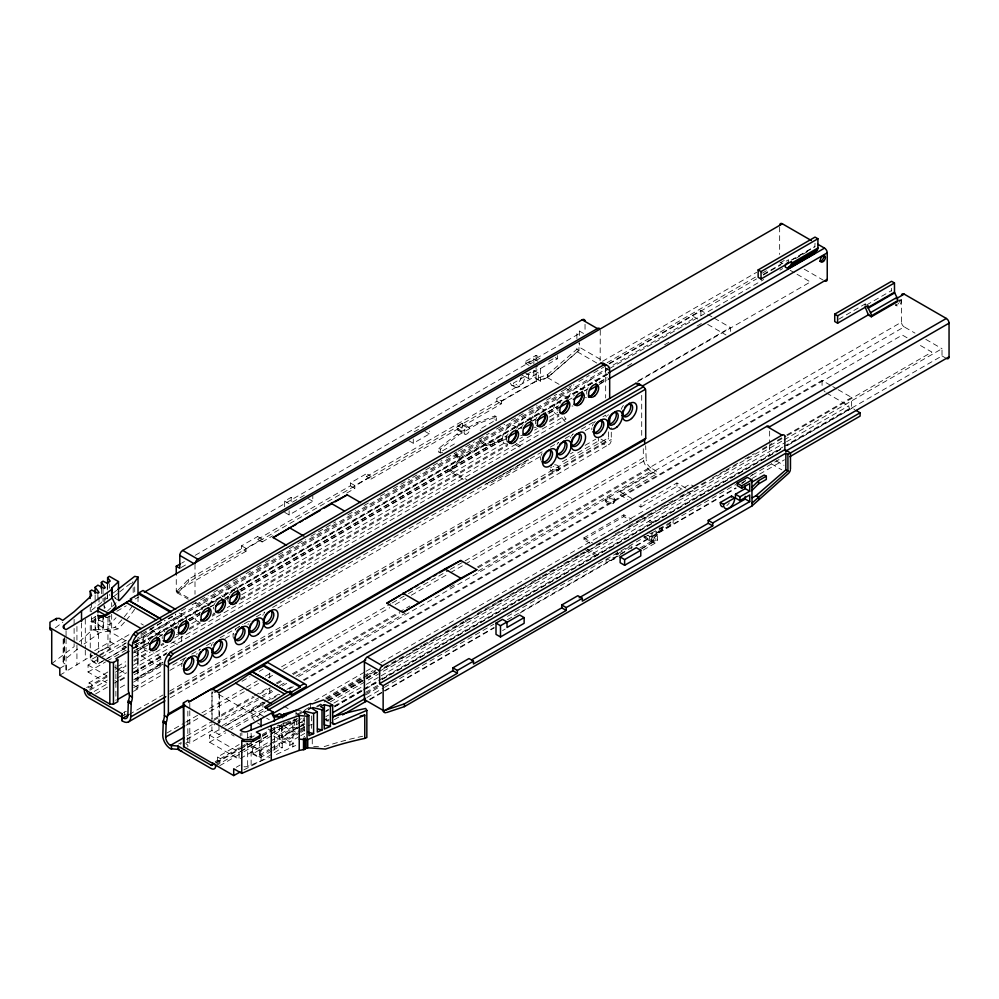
<?xml version="1.0" encoding="UTF-8"?>
<svg xmlns="http://www.w3.org/2000/svg" width="999" height="999" viewBox="0 0 999 999"><rect width="100%" height="100%" fill="white"/><g stroke="black" fill="none" stroke-linecap="round" stroke-linejoin="round"><path stroke-width="0.75" stroke-dasharray="5 3.75" d="M79.57 641.595L91.596 630.456L95.579 629.233L95.729 616.383A4.446 2.572 0 0 1 98.826 615.709A5.607 3.234 0 0 0 101.448 615.372M109.303 588.249L109.303 583.766M63.149 661.625L63.187 638.111M600.262 330.244L600.162 360.202A4.083 2.36 -60 0 1 600.037 360.689M815.022 243.257L814.834 246.828L792.369 259.802M900.486 299.55A3.621 2.098 -60 0 1 900.961 300.025L901.21 301.686A3.621 2.098 -60 0 1 898.675 305.644A3.621 2.098 -60 0 1 896.14 304.608M99.825 654.67L110.04 648.776L110.04 615.871L106.98 617.632L100.662 616.945A3.846 2.223 60 0 1 101.423 615.646M103.646 615.209A262.774 151.711 0 0 1 97.952 619.592L109.216 624.912L116.009 617.757M463.311 479.37L449.887 471.628L449.887 469.867L461.026 458.266L458.941 457.055A4.196 2.423 60 0 1 456.118 453.071M449.887 471.628L461.026 460.015L461.026 458.266M650.998 541.033L650.998 539.273L662.125 527.659L662.125 529.42L650.998 541.033L653.084 542.232A6.344 3.659 60 0 0 657.567 539.647L657.567 532.517L670.978 524.775L673.176 522.577L673.176 518.881M262.125 539.11L257.642 536.525L257.642 539.373L262.125 541.957L262.125 539.11L246.029 548.401L246.029 551.248L241.546 548.663L188.524 579.27L176.361 591.858A4.046 1.648 -71.6 0 0 176.798 592.619L188.237 599.225M178.384 592.157L188.524 582.017L536.188 381.293L547.564 377.46L577.247 351.748A4.083 2.36 -60 0 0 579.333 348.189M442.557 452.547L440.359 452.897L438.836 452.023L438.836 448.314L457.005 434.128L476.735 422.739L494.905 415.946L494.905 419.655L492.707 421.84L479.283 429.595L480.806 430.469M650.998 539.273L653.084 540.471A4.196 2.423 60 0 0 656.043 538.761L656.043 531.643L669.455 523.901L671.665 521.703L673.176 522.577M557.355 355.569L557.355 358.791L540.534 368.506L536.051 365.909L536.051 378.633L547.564 374.625L576.898 349.225L576.898 346.191M536.051 378.633L540.534 381.218L549.188 376.223L578.97 350.424L578.97 342.844M195.317 603.096A4.083 2.36 -60 0 0 197.889 603.433L568.219 389.622L573.963 384.652M742.207 483.441L745.654 480.457M750.249 476.473L752.534 474.488M59.803 668.343L66.209 664.635L64.46 663.636A4.533 2.622 0 0 1 63.948 660.277L80.37 646.753M440.359 452.897L440.359 449.2L458.529 435.015L478.259 423.626L496.428 416.833L496.428 420.529L494.905 419.655M113.074 593.156L116.671 590.359M91.633 610.189L95.13 607.467L95.13 602.809M97.877 605.344L101.374 602.622L101.374 599.525M113.549 596.615L118.456 592.819M119.68 591.858L133.179 581.393A258.529 149.263 0 0 1 131.643 583.703M55.407 627.809L62.787 622.202M51.723 663.673L74.113 646.653L74.113 643.618M124.463 622.202A262.774 151.711 0 0 1 118.119 628.908A315.759 80.931 14.7 0 1 111.676 630.456A316.346 81.081 14.7 0 1 100.05 632.579L84.066 643.993M95.579 616.458L91.608 619.23L90.697 616.196M161.214 622.789L137.3 638.224M66.059 638.698L66.059 671.378L91.92 655.531M243.881 769.854L261.076 760.851L282.242 747.764L282.242 723.838M304.021 736.8L304.158 736.725A4.446 2.572 0 0 0 304.658 736.325M525.861 361.226L536.051 355.344L540.534 357.942L530.344 363.823L525.861 361.226L525.861 363.586L530.344 366.171L530.344 363.823M284.64 506.718L284.64 501.098L291.184 497.327L294.543 499.275M576.898 338.611L576.898 332.542L579.432 331.081L585.039 334.315M525.861 363.586L533.866 358.953L538.361 361.551M181.668 563.136L184.378 561.575M195.192 555.332L578.97 333.753L576.898 332.542M292.495 502.11L304.345 495.267M414.16 431.868L423.588 426.436M181.144 567.507L187.899 563.611M91.046 621.64L101.861 615.396M90.247 647.889L90.247 623.401L102.435 616.371M135.14 599.013L138.861 596.865M548.838 361.301L553.983 358.329M538.361 372.952L533.866 370.367L524.113 375.999L528.596 378.596L538.361 372.952L538.361 379.595L501.361 400.961L496.878 398.364L496.878 401.248L366.483 476.523L366.483 473.676L370.966 476.273L370.966 479.12L366.483 476.523M116.846 611.238L126.249 605.806M524.637 376.611L513.461 383.067A7.93 4.583 -60 0 0 519.055 386.75A7.93 4.583 -60 0 0 524.637 376.611L521.441 374.762M525.237 372.864L528.596 374.8L538.361 369.168M284.64 512.35L289.123 514.935L312.787 501.273L312.787 495.579M408.778 440.671L413.274 443.269L429.408 433.941L429.408 431.093M241.546 548.663L241.546 545.816L257.642 536.525M257.642 539.373L350.387 485.826L350.387 482.979L366.483 473.676M496.878 398.364L533.866 377.01L538.361 379.595M457.942 425.724L462.025 423.376L468.918 427.347A3.959 2.285 -60 0 1 468.831 431.93A3.959 2.285 -60 0 1 464.91 434.19L458.004 430.207A3.959 2.285 -60 0 1 457.942 425.724L464.835 429.707A3.959 2.285 -60 0 0 464.91 434.19M350.387 482.979L354.87 485.564L370.966 476.273M246.029 551.248L176.311 591.495A4.083 2.36 -60 0 1 176.261 590.946L176.261 575.511M262.125 541.957L272.877 535.751M346.803 493.069L354.87 488.411L354.87 485.564M370.966 479.12L501.361 403.833L501.361 400.961M94.718 650.599L110.04 641.758M454.458 443.931L441.046 451.673L438.836 452.023M104.058 660.376L97.303 664.285L92.969 661.788A3.846 2.223 60 0 1 90.247 657.067L92.957 655.506M94.306 654.72L130.807 633.653M602.572 361.276L756.68 272.302M59.803 675.162L66.209 671.465L66.059 664.372M90.897 652.809L90.897 659.827L98.551 655.406M99.213 655.968L126.511 640.209M607.13 362.724L757.005 276.199M762.399 273.077L766.458 270.741M779.957 262.949L785.364 259.827M609.003 363.511L700.898 310.464L706.268 313.561M763.448 274.275L788.586 259.752L788.586 261.601M126.174 650.811L122.165 648.501L122.165 645.167L126.224 642.832M142.108 633.616L165.06 620.416M168.107 618.643L175.861 614.173M181.269 611.063L186.663 607.941M192.07 604.82L197.465 601.698M200.537 599.924L208.267 595.466M213.674 592.345L220.804 588.211M224.475 586.113L229.882 582.991M232.967 581.193L240.684 576.748M246.079 573.638L253.234 569.492M256.88 567.395L262.325 564.21M265.397 562.474L273.127 557.979M278.496 554.92L285.677 550.774M289.298 548.688L294.742 545.491M297.827 543.743L305.544 539.26M310.901 536.213L335.664 521.903M347.827 514.885L355.519 510.402M364.048 505.519L370.804 501.623M380.257 496.166L387.937 491.695M393.269 488.661L409.478 479.295M412.687 477.435L420.279 473.064M425.686 469.942L441.883 460.589M446.478 457.929L456.743 452.01M458.091 451.236L474.375 441.783M478.908 439.21L489.148 433.304M496.466 429.071L504.582 424.388M511.338 420.479L524.263 413.037M528.896 410.339L537.012 405.656M546.465 400.199L556.668 394.318M561.326 391.62L571.628 385.639M578.896 381.481L589.185 375.499M593.756 372.902L605.394 366.146M609.328 363.911L756.518 278.933M763.273 275.037L780.831 264.897M106.868 682.916L88.062 672.052L88.062 665.047L100.187 658.041M101.536 657.267L125.799 643.256M172.727 616.695L164.41 620.941M791.233 260.077L815.022 246.341M795.391 258.629L807.292 251.76M122.165 648.501L126.224 646.153M135.677 640.696L692.407 319.28L692.407 315.946L697.739 319.031M132.855 642.594L181.681 614.41L181.631 612.787L179.595 611.613M90.897 659.827L97.939 663.885L106.044 659.203M107.405 658.428L126.324 647.502M134.428 642.819L141.184 638.923L143.319 640.147L143.319 633.141M105.407 659.602L125.687 647.889M135.152 642.432L608.279 369.268M609.627 368.494L763.723 279.52M779.944 270.155L782.654 268.594M458.941 457.055L483.766 442.719L485.851 443.931L505.956 437.5L505.956 439.26L485.851 445.679L483.766 444.48A6.344 3.659 60 0 1 479.508 438.436M88.062 672.052L105.582 661.937M106.93 661.163L124.45 651.048M135.227 644.817L143.319 640.147M454.945 453.683A6.344 3.659 60 0 0 458.941 458.816L483.766 444.48M606.868 373.776L135.102 646.153A3.846 2.223 60 0 1 137.825 650.873L137.825 677.322A3.846 2.223 60 0 1 135.102 678.895L162.775 662.924M133.354 647.951L607.18 374.4M133.217 648.264L150.787 638.124M152.135 637.35L216.995 599.899M222.402 596.778L560.214 401.735M565.621 398.613L607.517 374.438M134.078 648.264L137.987 646.016L137.987 687.749L134.078 689.997M134.228 650.786L149.088 642.195M159.902 635.963L162.612 634.402M173.414 628.159L177.472 625.811M188.274 619.58L200.437 612.549M209.902 607.092L215.309 603.97M224.763 598.513L228.821 596.166M239.623 589.934L507.18 435.464M517.994 429.22L522.04 426.873M532.854 420.641L535.551 419.081M547.714 412.05L558.528 405.819M569.343 399.575L572.04 398.014M584.203 390.996L586.9 389.435M599.063 382.405L607.18 377.734M627.447 366.021L632.854 362.912M148.401 642.782L133.541 651.36L155.719 664.173A6.344 3.659 60 0 0 160.215 661.588L160.215 656.743L153.496 652.871M159.216 636.538L161.913 634.977M174.076 627.959L176.773 626.398M188.936 619.38L199.75 613.136M210.564 606.893L213.262 605.332M225.424 598.314L228.122 596.753M240.284 589.735L506.481 436.039M518.643 429.021L521.353 427.46M532.155 421.216L536.213 418.881M548.376 411.85L557.829 406.393M584.865 390.796L587.562 389.235M599.725 382.205L606.48 378.309M664.585 344.767L669.992 341.646M697.015 326.036L703.771 322.14M132.492 653.383L147.365 644.805M174.388 629.208L177.085 627.647M189.248 620.616L200.062 614.385M225.737 599.562L228.434 598.001M240.597 590.971L506.805 437.287M548.688 413.099L558.141 407.642M600.037 383.454L606.793 379.558M137.825 650.873L147.914 645.042M189.785 620.866L197.889 616.196M241.109 591.246L507.155 437.637M549.025 413.461L558.478 408.004M599 384.615L607.092 379.932M106.818 675.911L91.97 684.49L91.97 687.787L89.086 686.126L89.086 682.829L107.992 671.915M117.445 666.458L125.537 661.775M133.641 657.105L147.14 649.313M191.696 623.588L198.451 619.692M241.646 594.742L507.617 441.196M549.462 417.033L557.567 412.35M86.688 687.512L89.086 686.126M117.62 669.68L125.724 665.009M133.829 660.327L148.676 651.748M160.827 644.742L163.524 643.181M189.173 628.371L199.975 622.127M212.125 615.122L214.835 613.561M240.484 598.751L507.792 444.418M549.65 420.254L559.103 414.797M88.324 687.774L107.205 676.872M115.297 672.202L126.086 665.971M134.178 661.301L150.362 651.96M161.139 645.729L163.836 644.168M174.625 637.949L178.671 635.614M189.46 629.382L200.25 623.151M212.387 616.146L215.085 614.585M227.21 607.579L229.907 606.031M240.697 599.8L507.679 445.654M519.817 438.648L522.514 437.1M534.652 430.082L537.35 428.534M549.487 421.528L558.916 416.071M89.573 689.173L91.97 687.787M89.86 690.209L107.392 680.094M119.53 673.089L126.274 669.193M133.017 665.297L564.497 416.183A2.26 1.311 60 0 0 566.108 418.956L133.267 668.855M94.168 691.433L107.642 683.641M117.083 678.196L126.523 672.739M95.517 693.98L107.667 686.962M114.423 683.066L118.469 680.719M119.818 679.944L126.573 676.048M133.317 672.152L167.07 652.659M638.561 380.569L730.444 327.522L730.444 332.355A6.344 3.659 60 0 1 730.394 333.142M132.992 673.051L166.396 653.771M637.537 381.755L810.389 281.968L795.604 273.439M120.305 680.556L125.699 677.434M133.779 672.777L166.134 654.095M134.241 674.712L163.973 657.554M158.891 664.485L162.949 662.15M120.305 687.562L125.699 684.452M133.779 679.782L162.088 663.436M137.025 679.095L162.712 664.26M133.554 682.117L162.812 665.234M488.174 482.717L508.204 471.166M509.527 470.392L528.221 459.602L528.221 461.363L488.174 484.478L485.664 483.029M133.729 687.624L162.038 671.266M172.827 665.047L186.313 657.255M191.708 654.145L199.8 649.475M206.543 645.579L213.287 641.683M220.03 637.799L242.944 624.562M244.293 623.776L249.688 620.666M256.431 616.77L264.523 612.1M272.615 607.429L542.295 451.735M550.387 447.065L558.478 442.395M565.209 438.499L573.301 433.828M581.393 429.158L593.531 422.152M602.971 416.708L605.669 415.147L606.793 418.119M133.504 691.37L161.813 675.024M169.905 670.354L182.043 663.348M225.187 638.436L233.279 633.766M277.784 608.079L540.721 456.268M585.214 430.581L591.957 426.685M570.429 453.821L573.101 452.285M585.114 445.342L595.791 439.173M562.412 461.775L598.463 440.971L603.583 443.931A10.877 6.281 60 0 0 611.276 439.485L611.276 427.772M129.208 714.472L162.949 694.992M169.693 691.096L608.391 437.824L608.391 430.494M169.643 693.431L606.98 440.934M169.88 694.317L611.276 439.485M170.33 697.739L609.015 444.468M838.698 319.243L865.159 303.958L868.044 305.619M866.483 305.045L891.583 290.547L891.583 287.462M212.063 718.631L212.063 693.731L212.712 693.368M242.058 681.268L249.975 676.698M259.216 671.365L263.174 669.08M166.821 733.079L184.365 722.951M185.714 722.165L200.562 713.598M201.923 712.824L245.117 687.874M246.466 687.1L257.255 680.868M265.359 676.186L270.754 673.076M281.556 666.832L390.896 603.708M392.245 602.934L407.093 594.368M408.441 593.581L448.938 570.204M450.287 569.43L463.786 561.625M465.134 560.851L643.306 457.979L643.306 444.792M185.901 725.399L200.749 716.82M202.098 716.046L245.292 691.108M246.641 690.321L260.14 682.529M268.244 677.859L273.639 674.737M283.092 669.28L389.722 607.717M395.129 604.595L405.919 598.364M411.326 595.242L449.113 573.426M450.462 572.652L463.961 564.86M465.322 564.073L646.191 459.652L645.666 445.716M214.061 719.043L253.222 696.428M254.57 695.654L268.082 687.849M276.186 683.179L282.929 679.27M292.395 673.813L397.727 612.999M399.076 612.225L409.89 605.981M477.41 566.995L901.473 322.165L901.473 298.813M186.663 736.051L212.3 721.253M213.649 720.466L254.146 697.09M259.553 693.968L270.342 687.737M277.098 683.84L283.841 679.944M293.294 674.487L399.925 612.924M478.221 567.719L650.998 467.969L656.118 470.929L656.118 474.263L620.079 495.067L620.079 491.733L656.118 470.929M178.559 744.055L181.256 742.494M186.663 739.385L212.3 724.575M217.707 721.453L260.901 696.515M262.25 695.741L271.703 690.284M279.795 685.614L286.551 681.718M295.991 676.261L405.332 613.136M449.875 587.412L455.269 584.303M478.221 571.053L650.998 471.303L656.118 474.263M216.146 724.125L259.403 699.15M260.751 698.376L274.263 690.571M282.38 685.888L287.787 682.767M298.601 676.523L904.195 326.885L914.997 333.117M185.627 743.331L187.837 742.057L189.798 743.194L211.913 730.431L218.993 734.515L226.973 729.907M222.34 725.574L262.887 702.172L264.797 703.271L224.363 726.623M254.283 720.504A6.344 3.659 60 0 1 251.835 714.485L251.835 709.64L265.347 701.847M266.696 701.061L280.207 693.256M286.963 689.36L293.718 685.464M303.184 679.994L822.065 380.419L831.468 385.851M224.912 726.123L265.01 702.984M271.691 699.125L279.782 694.442M289.235 688.985L293.294 686.65M304.096 680.419L902.309 335.04L907.679 338.137M209.54 735.177L239.086 752.247L239.086 759.252L209.54 742.195L209.54 735.177L223.014 727.397M228.309 729.145L262.887 709.178L264.797 710.289L231.106 729.745M209.54 742.195L225.712 732.854M218.744 694.442L256.918 716.483L266.383 711.013M685.913 488.136L676.947 482.954L640.908 503.758L640.908 507.092L637 504.832M590.097 543.319L583.803 539.685L583.803 537.937L623.851 514.81L631.393 519.168M583.803 539.685L623.851 516.57L630.144 520.204M640.908 507.092L676.947 486.276L682.067 489.235M239.335 747.751L220.442 758.653L220.442 761.962L217.557 760.289L217.557 756.992L239.161 744.517M249.95 738.286L255.357 735.164M314.76 700.873L364.71 672.027M366.059 671.253L371.466 668.131M380.919 662.674L690.084 484.178L692.969 485.851M215.147 761.688L217.557 760.289M240.684 746.965L247.44 743.069M262.287 734.49L278.484 725.137M297.39 714.223L310.889 706.43M325.736 697.864L362.2 676.81M363.549 676.036L372.989 670.579M215.447 762.712L242.407 747.14M243.506 746.515L250.25 742.619M262.387 735.614L272.078 730.019M273.177 729.382L286.913 721.453M298.788 714.597L302.834 712.262M308.229 709.14L311.176 707.442M325.761 699.025L365.122 676.298M366.208 675.674L375.649 670.217M216.321 762.974L239.248 749.737M240.597 748.963L251.386 742.732M262.175 736.5L290.484 720.154M308.017 710.039L310.714 708.478M326.898 699.138L361.95 678.895M363.299 678.121L375.437 671.116M216.833 764.035L220.442 761.962M278.696 725.149L281.381 726.71L294.892 718.905M316.521 706.418L325.974 700.961M327.322 700.187L365.159 678.333M366.521 677.559L375.974 672.09M384.078 667.419L407.055 654.158M412.462 651.036L421.915 645.566M423.264 644.792L431.381 640.109M432.729 639.335L439.485 635.426M444.892 632.305L463.811 621.39M465.159 620.604L471.915 616.708M477.322 613.586L496.241 602.659M497.589 601.885L504.345 597.976M509.752 594.867L525.961 585.501M531.368 582.38L540.834 576.923M542.182 576.136L558.391 566.77M563.798 563.661L573.264 558.191M574.612 557.417L578.658 555.069M580.019 554.295L588.124 549.612M596.228 544.93L605.694 539.472M615.147 534.015L620.554 530.894M628.658 526.211L640.821 519.18M647.577 515.284L655.681 510.601M661.088 507.48L673.251 500.462M680.007 496.565L688.111 491.883M693.518 488.761L705.681 481.743M712.437 477.834L724.6 470.816M725.948 470.042L738.111 463.012M744.867 459.115L754.332 453.658M762.437 448.976L771.902 443.506M777.297 440.397L785.414 435.714M786.762 434.927L851.623 397.477L851.648 407.505L854.769 409.69M317.445 706.83L322.839 703.708M328.246 700.599L364.71 679.545M366.059 678.771L376.86 672.527M383.616 668.631L786.026 436.301M787.374 435.514L931.867 352.098L918.431 344.343M240.434 751.46L270.092 734.352M271.441 733.566L294.355 720.341L296.478 721.565L296.478 728.583L294.355 727.347L271.441 740.584M215.634 765.933L239.897 751.922M240.846 751.373L269.568 734.802M270.554 734.228L297.552 718.643M328.609 700.711L377.435 672.514M378.783 671.74L692.969 490.347A6.344 3.659 60 0 1 688.473 492.944M219.705 765.721L242.632 752.497M243.981 751.71L302.023 718.194M330.282 701.885L782.679 440.684M784.028 439.91L942.007 348.701L942.007 355.906L786.55 445.666M273.289 732.042L278.509 735.064L300.125 722.577M301.473 721.802L304.183 720.242M333.903 703.071L364.985 685.127M366.333 684.352L379.845 676.548M381.206 675.774L785.226 442.507M786.588 441.72L848.738 405.831A4.758 2.747 60 0 0 851.098 410.714M240.434 758.478L270.092 741.358M299.338 736.538L289.872 741.995L281.381 736.538L304.358 723.276M325.974 710.789L328.683 709.228M334.078 706.106L362.462 689.722M363.811 688.948L377.322 681.143M378.671 680.369L782.704 447.102M784.053 446.316L851.623 407.317M245.991 742.919L252.597 746.728L252.597 753.933L297.202 728.184M298.551 727.397L305.307 723.501M325.587 711.788L328.296 710.227M335.052 706.33L362.088 690.721M363.436 689.934L376.96 682.13M382.367 679.008L781.143 448.788M281.868 737.374L299.425 727.222M300.786 726.448L304.832 724.113M334.565 706.942L364.298 689.785M365.646 688.998L376.448 682.754M381.855 679.632L781.83 448.713M787.237 445.591L852.097 408.141M271.765 750.986L260.277 757.617L253.234 753.546L253.234 746.54L260.277 750.611L271.765 743.98M273.039 743.244L279.42 739.56M278.509 735.064A4.758 2.747 60 0 0 281.868 740.696L296.728 732.117M298.077 731.343L304.832 727.434M365.646 692.332L377.809 685.314M236.276 767.257L240.11 765.047M252.597 753.933L256.918 756.43A3.846 2.223 60 0 0 259.64 754.857L269.106 749.4M270.454 748.613L297.49 733.004M298.838 732.23L304.245 729.108M325.874 716.62L328.584 715.059M366.433 693.206L379.945 685.401M258.841 756.63L272.365 748.825M273.714 748.039L299.4 733.216M300.749 732.429L304.807 730.094M365.634 694.967L379.145 687.162M273.039 750.249L279.42 746.565L282.242 747.764M300.687 735.751L304.732 733.416M326.361 720.928L329.058 719.367M366.895 697.527L383.117 688.161M384.465 687.387L493.918 624.188M507.43 616.383L735.788 484.54M752.01 475.187L781.742 458.017M617.794 553.721L631.218 545.978L632.742 546.853L619.318 554.595L617.12 554.944L615.596 554.07L617.794 553.721L619.318 554.595M741.221 483.291L745.229 480.981M647.702 535.289L649.999 536.613L654.083 534.253L651.785 532.929M281.868 740.696L289.872 745.316L296.628 741.42M334.465 719.58L339.872 716.458M369.605 699.288L383.117 691.495M384.465 690.709L493.918 627.522M507.43 619.717L512.837 616.595M514.185 615.821L627.697 550.287M635.801 545.604L735.788 487.874M752.01 478.509L784.44 459.79M369.98 699.662L383.504 691.857M384.852 691.083L494.33 627.872M520.004 613.049L620.029 555.307M636.251 545.941L736.263 488.199M640.009 548.014L656.043 538.761M642.107 548.226L655.169 540.684M641.321 549.025L657.567 539.647M502.572 630.581L505.207 629.058M643.181 550.087L656.256 542.544M554.57 464.797A4.533 2.61 0 0 1 558.753 466.421A4.533 2.61 0 0 1 557.779 469.268L557.23 469.53A4.533 2.61 0 0 1 550.262 468.219A4.533 2.61 0 0 0 554.095 471.678A4.533 2.61 0 0 0 559.078 468.806A4.533 2.61 0 0 0 553.171 466.595M110.04 648.776L107.954 647.14L98.551 651.698L98.551 615.322L97.415 615.209L100.624 617.07M296.953 718.743L292.919 720.641L292.919 746.715L274.113 755.556M292.919 746.715L295.654 745.504M247.078 738.024L255.032 734.54M244.018 766.745A4.533 2.622 0 0 0 247.665 766.345L269.98 757.317M617.557 556.356L606.068 560.027L606.068 561.788L617.557 558.116M283.704 722.764L283.704 725.649L296.091 721.728L304.907 723.089M95.579 629.233L102.909 630.019A6.743 1.723 14.7 0 0 103.559 629.944A310.839 79.67 14.7 0 0 114.698 627.434L118.119 628.908M98.551 615.322L102.81 615.859M296.091 710.214L301.81 711.101M92.994 629.545L100.05 632.579M176.798 592.619L177.023 592.744A4.271 1.748 -71.6 0 0 177.822 592.607M899.637 300.287L901.235 301.211M896.865 305.831L895.254 304.907A3.621 2.098 -60 0 0 897.077 304.72M804.257 269.181L823.164 280.095M925.798 339.348L942.007 348.701M942.007 355.906L946.328 358.404M790.234 270.329L794.267 272.652M707.604 314.335L712.986 317.445M714.322 318.219L730.444 327.522M832.816 386.625L836.85 388.948M838.186 389.722L851.623 397.477M707.692 324.4L725.961 334.952M826.548 393.032L848.738 405.831M600.262 359.278L579.432 347.252L579.432 342.844M776.161 460.826L783.965 465.334M576.898 349.225L578.97 350.424M577.247 351.748L596.778 363.012M605.569 366.983A11.326 6.543 -60 0 1 605.669 368.369L609.677 370.679M771.365 463.811L781.78 469.83M555.269 357.592L557.355 358.791M546.99 374.95L549.188 376.223M547.365 377.572L559.09 384.353M565.621 388.112L568.219 389.622M510.427 383.216A7.93 4.583 -60 0 0 515.846 384.902L519.055 386.75M511.75 385.214L514.947 387.063M601.023 439.123L603.583 440.596A6.793 3.921 60 0 0 608.391 437.824M496.878 401.248L501.361 403.833M494.905 415.946L496.428 416.833M620.079 491.733L631.793 498.501M620.079 495.067L627.896 499.575M669.455 523.901L670.978 524.775M516.358 443.506L522.852 447.252M641.808 515.934L654.333 523.164M515.347 444.68L519.368 447.003M640.671 517.032L651.398 523.226M659.452 527.872L662.125 529.42M476.735 422.739L478.259 423.626M656.043 531.643L657.567 532.517M462.787 425.149L469.68 429.133M647.951 532.055L654.845 536.038M457.18 428.384L464.073 432.367M643.493 535.963L649.238 539.273M644.318 537.774L650.062 541.083A3.959 2.285 -60 0 0 653.995 538.836A3.959 2.285 -60 0 0 654.083 534.253M457.005 434.128L458.529 435.015M424.925 431.356L429.408 433.941M458.941 458.816L461.026 460.015M438.836 448.314L440.359 449.2M583.803 537.937L592.607 543.019M449.887 469.867L466.795 479.62M585.739 548.301L596.965 554.782M584.602 549.4L595.329 555.594M350.387 485.826L354.87 488.411M308.304 498.688L312.787 501.273M284.64 501.098L289.123 503.696M241.546 545.816L246.029 548.401M176.261 590.946L188.786 598.176M179.058 612.899L181.681 614.41L181.681 620.654A7.13 4.121 -60 0 1 182.467 620.267M113.237 596.503L115.872 598.026M328.721 720.916L325.512 719.068A262.774 151.711 0 0 1 328.084 718.231M114.922 598.251L118.844 600.511M325.387 719.755L327.984 721.266M141.034 623.688L143.381 625.049M150.212 628.983L162.3 635.963M173.039 642.17L178.421 645.279M283.778 706.106L289.148 709.203M295.866 713.086L298.551 714.635M104.233 616.046L106.98 617.632M103.347 615.846L106.106 617.432M134.69 642.007L146.778 648.988M251.835 709.64L265.259 717.394M266.608 718.181L269.293 719.73M132.08 642.607L137.987 646.016M125.886 640.834L92.969 621.828A3.846 2.223 60 0 0 90.247 623.401M257.617 723.001L260.227 724.512M268.069 729.033L271.978 731.293M122.165 645.167L126.174 647.477M110.04 641.583L117.083 645.654M273.551 735.988L279.42 739.385M253.234 746.365L260.277 750.436M114.46 666.982L118.419 669.268M119.743 670.029L126.336 673.838M231.468 734.54L234.116 736.063M133.254 685.027L137.987 687.749M88.062 665.047L106.868 675.898M114.922 680.556L117.607 682.105M89.086 682.829L91.97 684.49M217.557 756.992L220.442 758.653M283.704 725.649L292.919 732.155A262.774 151.711 0 0 1 296.691 730.481M103.709 605.744L105.257 607.817M91.596 630.456L91.596 613.274M865.159 303.958L865.159 305.806M822.065 380.419L822.065 385.252A6.344 3.659 60 0 0 822.289 386.988M779.657 226.91L779.657 254.445M769.655 431.093L769.655 443.319M769.655 444.842L769.655 455.544M700.898 310.464L700.898 317.482M676.947 482.954L676.947 486.276M641.708 395.342L641.708 438.499M631.218 545.978L631.218 548.826M623.851 514.81L623.851 516.57M617.12 551.248L617.12 554.944M614.847 499.6L614.847 501.261A4.533 2.61 0 0 1 608.041 503.533A4.533 2.61 0 0 1 608.041 499.001A4.533 2.61 0 0 1 614.847 501.261M613.511 501.448L613.511 503.109M607.105 499.413L607.105 497.752A4.533 2.61 0 0 1 614.622 498.788A4.533 2.61 0 0 1 609.602 502.185A4.533 2.61 0 0 1 606.643 498.064M605.781 499.6L605.781 501.261M605.669 368.369L605.669 397.989M598.463 437.637L598.463 440.971M585.039 324.313L585.039 332.892M579.432 331.081L579.432 335.489M559.103 467.42L559.103 469.08M557.779 469.268L557.779 470.929M547.564 374.625L547.564 377.46M540.534 368.506L540.534 381.218M536.188 378.546L536.188 381.293M536.051 355.344L536.051 361.226M533.866 358.953L533.866 366.583M533.866 370.367L533.866 377.01M528.596 374.8L528.596 378.596M485.851 443.931L485.851 445.679M413.274 438.998L413.274 443.269M312.262 738.923L312.262 746.265A315.759 102.76 20.5 0 1 318.556 746.728M311.638 715.933L311.638 728.358M310.377 703.596L310.377 710.951M304.62 717.394L304.62 731.368L303.246 731.955L303.246 717.981M296.091 711.65L296.091 721.728M294.355 720.341L294.355 727.347M291.184 497.327L291.184 501.486M289.872 741.995L289.872 745.316M289.123 510.714L289.123 514.935M281.381 726.71L281.381 736.538M279.42 725.848L279.42 746.565M274.35 727.422L274.35 753.196M269.767 673.064L269.767 679.308M269.767 688.661L269.767 698.014M262.887 702.172L262.887 709.178M261.076 737.662L261.076 760.851M260.277 750.611L260.277 757.617M259.64 741.096L259.64 754.857M251.124 733.216L251.124 740.946M251.124 742.494L251.124 765.671M247.665 732.891L247.665 738.711M247.665 743.069L247.665 766.345M241.858 732.592L241.858 735.501M240.26 733.241L240.26 736.251M219.63 694.218L219.63 722.652M218.993 692.782L218.993 723.701M218.993 725.249L218.993 734.515M211.913 691.783L211.913 730.431M195.005 564.223L195.005 594.255M189.798 702.996L189.798 709.178M189.798 710.726L189.798 743.194M188.524 579.27L188.524 582.017M187.837 711.138L187.837 742.057M181.681 636.238L181.681 645.604M175.412 614.035L175.412 615.147M141.184 631.917L141.184 638.923M138.012 596.64L138.012 602.672M134.715 586.913L134.715 597.464M133.179 587.599L133.179 593.818M124.488 712.025L124.488 714.797M115.884 664.959L115.884 700.511M111.676 602.609L111.676 606.967M111.676 614.298L111.676 630.456M109.216 616.271L109.216 624.912M107.954 617.232L107.954 647.14M107.617 583.803L107.617 593.119M107.617 594.68L107.617 597.777L103.034 601.336L103.034 598.239M107.28 584.89L107.28 594.205M107.28 595.754L107.28 598.863M105.257 596.952L105.257 600.062M104.246 597.752L104.246 603.958M104.246 605.506L104.246 608.616M103.559 614.31L103.559 629.944M103.034 588.923L103.034 596.678M102.909 616.296L102.909 630.019M101.374 588.661L101.374 597.964M99.013 597.14L99.013 604.907M98.826 615.709L98.826 629.582M97.877 594.48L97.877 600.686M97.952 613.836L97.952 634.153M97.939 656.88L97.939 663.885M97.303 657.08L97.303 664.285M95.13 595.054L95.13 601.261M95.155 616.745L95.155 629.283M91.633 602.422L91.596 611.8M90.247 654.008L90.247 657.067M90.247 607.33L90.247 611.763M85.29 619.168L85.29 648.538M85.29 650.087L85.29 659.365M81.531 623.014L81.531 644.268M76.935 626.46L76.935 643.468M76.935 645.017L76.935 665.109M74.113 619.33L74.113 626.91M74.113 628.433L74.113 642.095M66.059 631.156L66.059 637.2M64.46 637.449L64.46 663.636M63.948 638.461L63.948 660.277M729.332 502.872A7.93 4.583 -60 0 1 726.835 505.569M324.188 746.64A262.774 151.711 0 0 1 339.523 741.97M340.934 741.57A262.774 151.711 0 0 1 348.089 739.672M349.538 739.297A262.774 151.711 0 0 1 362.687 736.238M300.512 728.858A262.774 151.711 0 0 1 304.37 727.272M308.291 725.736A262.774 151.711 0 0 1 312.262 724.225M825.162 391.97A6.344 3.659 60 0 1 823.913 390.509M186.101 743.943A4.533 2.61 0 0 1 187.75 746.865M180.232 744.205A4.533 2.61 0 0 1 181.381 743.718M650.998 467.969A6.793 3.921 60 0 1 646.191 459.652M650.074 541.096A3.959 2.285 -60 0 1 649.999 536.613M621.191 409.29A7.13 4.121 -60 0 1 623.401 405.469M650.998 471.303A10.877 6.281 60 0 1 643.306 457.979M591.87 429.77A7.13 4.121 -60 0 1 591.87 427.947M592.357 425.936A7.13 4.121 -60 0 1 593.294 423.926M593.893 422.989A7.13 4.121 -60 0 1 595.292 421.341M181.818 666.52A7.13 4.121 -60 0 1 182.305 662.674M182.717 661.663A7.13 4.121 -60 0 1 184.503 658.865M185.24 658.091A7.13 4.121 -60 0 1 186.014 657.429M196.716 654.357A7.13 4.121 -60 0 1 197.128 653.334M198.926 650.536A7.13 4.121 -60 0 1 200.424 649.113M211.139 646.028A7.13 4.121 -60 0 1 212.063 644.018M212.662 643.081A7.13 4.121 -60 0 1 213.336 642.22M233.566 638.373A7.13 4.121 -60 0 1 235.764 629.27M238.848 626.922A7.13 4.121 -60 0 1 239.61 626.698M247.977 624.762A7.13 4.121 -60 0 1 248.389 623.751M249.5 621.815A7.13 4.121 -60 0 1 250.187 620.941M262.812 615.421A7.13 4.121 -60 0 1 263.324 614.435M263.923 613.486A7.13 4.121 -60 0 1 264.598 612.624M540.796 460.152A7.13 4.121 -60 0 1 540.796 456.543M541.108 455.532A7.13 4.121 -60 0 1 542.032 453.521M607.704 415.596A7.13 4.121 -60 0 1 608.304 414.66M570.354 437.862A7.13 4.121 -60 0 1 570.866 436.875M571.465 435.926A7.13 4.121 -60 0 1 572.877 434.29M557.055 444.255A7.13 4.121 -60 0 1 558.453 442.619M645.154 536.913A3.959 2.285 -60 0 1 644.28 537.25M899.6 299.837A3.621 2.098 -60 0 1 899.15 302.31M898.576 303.284A3.621 2.098 -60 0 1 897.864 304.121M256.918 716.483A3.846 2.223 60 0 1 258.516 718.006M212.063 693.731A3.846 2.223 60 0 1 213.187 691.832M904.195 326.885A3.846 2.223 60 0 1 901.473 322.165M214.785 724.912A3.846 2.223 60 0 1 213.948 724.263M891.62 291.159A5.207 3.009 60 0 1 891.583 290.547M521.266 376.96A7.93 4.583 -60 0 1 515.846 384.902M109.865 595.292A2.273 1.111 -66.8 0 1 109.316 594.492M116.059 602.747A258.529 149.263 0 0 1 111.726 607.03M110.602 608.091A258.529 149.263 0 0 1 107.655 610.776M134.665 609.29A262.774 151.711 0 0 1 126.998 619.268M132.405 605.869A258.529 149.263 0 0 1 114.698 627.434M558.616 414.273A10.077 5.819 -60 0 1 555.781 402.272A10.077 5.819 -60 0 1 567.594 398.713M531.356 420.904A10.077 5.819 -60 0 1 537.275 410.639A10.077 5.819 -60 0 1 544.742 410.726M536.188 427.222A10.077 5.819 -60 0 1 534.203 427.197M462.025 423.376A3.959 2.285 -60 0 1 461.95 427.947A3.959 2.285 -60 0 1 458.017 430.219M558.104 410.951A7.13 4.121 -60 0 1 558.104 407.355M559.927 403.384A7.13 4.121 -60 0 1 560.614 402.51M568.456 398.226A10.077 5.819 -60 0 1 574.675 388.973A10.077 5.819 -60 0 1 581.58 389.448M573.026 405.956A10.077 5.819 -60 0 1 572.002 406.056M586.937 394.305A7.13 4.121 -60 0 1 586.937 390.709M587.649 388.661A7.13 4.121 -60 0 1 588.161 387.674M582.867 389.897A10.077 5.819 -60 0 1 589.647 380.294A10.077 5.819 -60 0 1 596.428 382.068M586.413 397.727A10.077 5.819 -60 0 1 585.464 397.602M573.751 395.991A7.13 4.121 -60 0 1 574.35 395.055M577.31 392.232A7.13 4.121 -60 0 1 578.109 391.845M507.142 441.208A7.13 4.121 -60 0 1 507.142 435.926M507.554 434.902A7.13 4.121 -60 0 1 508.079 433.916M507.355 443.868A10.077 5.819 -60 0 1 504.52 431.855A10.077 5.819 -60 0 1 516.333 428.309M517.195 427.822A10.077 5.819 -60 0 1 524.537 417.919A10.077 5.819 -60 0 1 531.018 421.091M521.778 435.552A10.077 5.819 -60 0 1 520.741 435.651M521.253 428.621A7.13 4.121 -60 0 1 521.977 426.585M522.489 425.586A7.13 4.121 -60 0 1 523.089 424.65M525.274 422.352A7.13 4.121 -60 0 1 526.061 421.828M209.653 605.382A10.077 5.819 -60 0 1 215.871 596.128A10.077 5.819 -60 0 1 222.777 596.603M214.223 613.099A10.077 5.819 -60 0 1 213.199 613.211M535.676 423.901A7.13 4.121 -60 0 1 535.676 420.292M536.388 418.256A7.13 4.121 -60 0 1 536.9 417.27M538.911 414.685A7.13 4.121 -60 0 1 539.685 414.023M228.434 602.122A7.13 4.121 -60 0 1 228.434 596.84M229.358 594.83A7.13 4.121 -60 0 1 229.97 593.881M230.644 593.019A7.13 4.121 -60 0 1 232.143 591.583M233.716 590.671A7.13 4.121 -60 0 1 234.49 590.446M224.063 597.052A10.077 5.819 -60 0 1 230.844 587.449A10.077 5.819 -60 0 1 237.625 589.223M213.536 608.99A7.13 4.121 -60 0 1 213.536 607.167M214.435 604.145A7.13 4.121 -60 0 1 214.947 603.146M215.547 602.21A7.13 4.121 -60 0 1 216.221 601.336M198.776 621.528A10.077 5.819 -60 0 1 197.39 608.741A10.077 5.819 -60 0 1 208.791 605.869M199.113 615.496A7.13 4.121 -60 0 1 200.012 612.462M201.81 609.665A7.13 4.121 -60 0 1 202.535 608.891M176.686 628.446A7.13 4.121 -60 0 1 177.173 626.423M178.109 624.412A7.13 4.121 -60 0 1 178.709 623.476M180.12 621.84A7.13 4.121 -60 0 1 180.881 621.178M483.766 442.719A4.196 2.423 60 0 1 480.844 438.149M147.527 651.123A10.077 5.819 -60 0 1 146.129 638.336A10.077 5.819 -60 0 1 157.542 635.464M172.815 626.648A10.077 5.819 -60 0 1 180.145 616.745A10.077 5.819 -60 0 1 186.626 619.917M177.385 634.377A10.077 5.819 -60 0 1 176.361 634.477M158.391 634.964A10.077 5.819 -60 0 1 165.172 625.362A10.077 5.819 -60 0 1 171.953 627.147M162.275 638.586A7.13 4.121 -60 0 1 162.275 636.763M164.286 631.805A7.13 4.121 -60 0 1 164.972 630.931M166.471 629.507A7.13 4.121 -60 0 1 167.258 628.97M148.039 644.093A7.13 4.121 -60 0 1 148.764 642.057M149.276 641.058A7.13 4.121 -60 0 1 149.875 640.122M150.549 639.26A7.13 4.121 -60 0 1 151.286 638.486M550.536 467.894A4.533 2.61 0 0 1 551.91 466.97M123.651 715.459A4.533 2.61 0 0 1 125.025 714.535M125.637 714.31A4.533 2.61 0 0 1 126.299 714.16M124.026 715.409A4.533 2.61 0 0 1 123.651 715.059M123.651 712.687A4.533 2.61 0 0 1 126.299 711.388M565.397 421.815A6.344 3.659 60 0 1 561.838 416.246M781.955 263.474A3.846 2.223 60 0 1 780.781 262.225"/><path stroke-width="1.5" d="M107.617 583.803L107.617 577.597L109.316 576.286L118.506 581.593L118.494 599.55A2.21 0.899 -71.7 0 0 118.594 600.174A2.285 0.924 -72 0 0 119.018 600.561A2.373 0.962 -72.3 0 0 119.43 600.411L119.655 600.212A262.774 151.711 0 0 0 138.012 577.035L134.715 576.361L117.882 589.422M333.279 716.633A262.774 151.711 0 0 1 365.646 708.466L366.833 710.376L334.503 724.25A2.273 1.486 -52.2 0 1 332.667 723.201L332.692 705.244L330.407 706.231L330.407 726.41L324.238 729.058L324.238 708.878L322.015 709.827L322.015 730.007L317.307 732.03L317.307 711.85L313.611 713.436L313.611 733.616L308.916 735.639L308.916 715.459L307.055 716.258L299.313 715.471L299.225 750.374L304.021 749.575L304.021 738.224M265.871 708.129L290.035 694.168L290.122 691.233L291.558 692.07L300.1 687.137L300.1 686.026L263.499 664.897L263.499 666.008L300.1 687.137M290.035 694.168L291.471 695.004L291.558 692.07M788.411 262.088L786.138 263.961A5.207 3.009 60 0 0 785.301 266.184L785.301 267.108L788.186 268.768L788.311 267.432L790.634 265.484L817.07 250.225A5.207 3.009 60 0 0 817.906 248.014L817.906 238.761L815.022 237.1L758.154 269.93L758.154 277.322L761.038 278.996L791.47 261.413L791.47 263.274A5.207 3.009 60 0 1 790.634 265.484M788.186 268.768L814.622 253.509L814.734 252.173L817.07 250.225M299.313 750.386L271.278 760.476L241.783 773.401L241.783 740.346L243.556 741.37L253.172 741.37L259.578 737.674L259.84 734.115L256.356 732.105L271.278 725.574L299.313 715.471M259.578 737.674L259.84 734.115M304.146 749.562L306.955 747.826A6.743 2.198 20.5 0 1 307.742 747.826A310.839 101.161 20.5 0 1 325.374 749.075A258.529 149.263 0 0 1 364.772 738.398L366.833 737.512L366.833 710.376M165.834 696.665L130.732 716.92A10.877 6.281 60 0 1 123.052 721.365L122.065 720.791L121.953 717.032L88.774 697.876A6.344 3.659 60 0 1 84.278 690.109L84.278 688.898L87.163 690.571L87.163 691.77A2.26 1.311 60 0 0 88.774 694.542L121.953 713.698L122.065 717.457L123.052 718.031A6.793 3.921 60 0 0 127.847 715.259L128.384 700.711A11.326 6.543 -60 0 0 129.458 695.466L128.334 690.734L128.334 643.955A11.326 6.543 -60 0 1 128.609 641.408A14.023 3.147 -39.4 0 1 130.569 639.235A11.326 6.543 -60 0 1 133.454 634.278L135.315 631.967L600.923 363.149L602.784 363.324A11.326 6.543 -60 0 1 605.669 364.947A11.326 6.543 -60 0 1 609.677 370.679L609.677 398.426M130.732 716.92L131.269 702.372A11.326 6.543 -60 0 0 132.343 697.127L132.343 646.266A11.326 6.543 -60 0 1 136.339 635.951L138.199 633.641L603.808 364.822L605.669 364.985A14.023 3.147 -39.4 0 1 605.669 365.147M184.565 704.507L168.381 713.848L167.258 717.294A11.326 6.543 -60 0 1 166.184 722.527L165.659 737.087A6.793 3.921 60 0 0 170.454 745.404L177.972 746.041L211.151 765.197A2.26 1.311 60 0 0 212.75 764.272L212.75 763.074L215.634 764.735L215.634 765.933A6.344 3.659 60 0 1 211.151 768.531L177.972 749.375L170.454 748.738A10.877 6.281 60 0 1 162.775 735.414L163.299 720.866A11.326 6.543 -60 0 0 164.373 715.621L164.373 664.76A11.326 6.543 -60 0 1 168.381 654.445L170.242 652.135L635.839 383.316L637.699 383.479A11.326 6.543 -60 0 1 640.172 384.627M211.751 689.847L644.592 439.947L645.716 438.261L645.716 391.496A11.326 6.543 -60 0 0 645.441 389.26A14.023 11.014 86.3 0 0 643.468 386.775A11.326 6.543 -60 0 0 640.584 385.139L637.699 383.479M751.885 503.246L787.924 471.066L787.924 454.383L790.471 452.922L790.471 469.093M790.371 470.029A4.083 2.36 -60 0 1 788.286 473.588L752.035 505.906L404.358 706.63L386.788 712.487M168.381 713.848L168.381 667.07A11.326 6.543 -60 0 1 168.644 664.535A14.023 11.014 86.3 0 1 168.381 661.063A11.326 6.543 -60 0 1 171.266 656.106L173.114 653.796L638.723 384.977L640.584 385.139M111.164 611.351L116.009 606.243L112.175 597.989L111.676 588.074A262.774 151.711 0 0 0 118.506 581.593M751.885 490.534L758.591 483.878L766.308 479.433L766.308 476.211L758.591 480.669L751.885 487.312M752.347 497.802L756.068 495.654L785.851 469.867L785.851 453.184L787.924 454.383M63.948 628.284L63.948 625.374L81.531 610.876L112.175 589.16M90.247 598.463L90.247 591.083L91.633 590.009L98.002 593.281L99.013 592.482L95.13 587.287L97.877 585.164L104.246 588.436L105.257 587.637L101.374 582.442L103.034 581.156L107.28 583.341L110.202 581.068L107.617 577.597M97.952 612.387L97.952 608.079L112.175 597.989M63.948 625.374A4.533 2.622 0 0 0 64.46 628.721L66.059 629.645L97.415 610.614L106.106 615.634L129.246 600.636L160.502 618.681M240.26 771.952L233.704 775.574L183.666 746.678L183.429 702.859L187.837 700.324L189.798 701.46L211.913 688.698L218.993 692.782L235.652 683.166L252.51 671.803L287.949 692.494L290.122 691.233M272.552 715.084L276.361 715.434L279.42 713.661L282.242 714.859L279.108 717.02L273.214 716.708L273.214 712.112L264.535 707.092L287.662 692.095M286.526 545.292L273.189 537.587L331.168 503.346L347.19 494.867L360.539 502.572M386.813 603.196L444.805 568.955L460.814 560.464L476.835 569.717L402.834 612.437L386.813 603.196L400.274 595.429M402.834 612.437L460.814 578.209L476.835 569.717M90.247 591.083L91.596 595.554L74.113 611.738L62.787 620.354L59.303 618.344L56.356 618.493L49.95 622.19L49.95 629.595L51.723 630.619L51.723 663.673L59.803 668.343L59.803 675.162L109.84 704.058L113.449 704.195L117.845 701.648L117.845 659.914L115.884 658.778L128.883 651.273M176.261 573.963L176.261 566.246L179.795 568.281L179.795 555.432A4.083 2.36 -60 0 1 182.68 550.437L582.155 319.792A4.083 2.36 -60 0 1 584.727 320.13M176.261 566.246L180.32 563.911M170.18 612.125L138.811 594.018L138.811 592.907L142.994 590.484L175.674 609.353M195.554 561.938A4.083 2.36 -60 0 1 197.889 559.228L597.377 328.584A4.083 2.36 -60 0 1 599.412 328.384M138.811 594.018L130.27 598.938L131.706 599.775L129.246 600.636M103.784 615.584L129.47 600.761M144.343 592.17L782.379 223.801L811.35 240.522M273.189 537.587L290.672 527.484M293.369 525.936L296.054 524.388M300.087 522.052L302.784 520.491M305.469 518.943L320.279 510.402M324.313 508.066L332.38 503.409M335.077 501.848L347.19 494.867M758.154 269.93L761.038 271.591L817.906 238.761M791.47 263.274L817.906 248.014M788.373 267.37L814.797 252.11M788.186 267.844L814.622 252.585M608.229 373.002L824.512 248.127A3.846 2.223 60 0 1 827.234 252.847L827.234 279.295A3.846 2.223 60 0 1 825.349 281.206M49.95 627.734L109.84 662.325L113.449 662.462L117.845 659.914M149.263 644.255L158.729 638.798M164.123 635.689L172.228 631.006M178.983 627.11L187.088 622.427M201.935 613.848L208.691 609.952M215.447 606.056L224.9 600.599M230.307 597.477L238.399 592.794M508.503 436.85L516.608 432.18M523.364 428.284L531.468 423.601M536.875 420.479L546.328 415.022M559.827 407.23L567.932 402.547M573.339 399.425L582.792 393.968M589.535 390.072L596.291 386.176M608.453 379.158L827.234 252.847M88.774 694.542L91.471 692.981M642.207 386.126L827.234 279.295M168.381 661.063L643.468 386.775M168.644 664.535L645.441 389.26M117.183 699.762L128.883 693.006M123.052 718.031L128.446 714.909M128.484 721.902L164.935 700.861M871.328 316.77L871.328 315.846A5.207 3.009 60 0 0 870.491 312.662L868.106 307.879L868.044 305.619L837.612 323.189L834.727 321.528L834.727 314.136L891.583 281.306L894.467 282.967L894.505 292.482L896.915 297.402A5.207 3.009 60 0 1 897.751 300.587L897.751 301.511L871.328 316.77L868.443 315.097L865.996 308.991A5.207 3.009 60 0 1 865.196 306.406M834.727 314.136L837.612 315.796L894.467 282.967M868.044 307.467L894.467 292.22M868.218 308.167L894.654 292.907M188.599 702.172L645.716 438.261M167.258 715.534L184.79 705.419M870.491 312.662L896.915 297.402M214.785 692.157L869.055 314.423M896.091 298.813L904.195 294.131L946.328 318.456A3.846 2.223 60 0 1 949.05 323.177L949.05 356.83A3.846 2.223 60 0 1 946.752 358.616M263.499 664.897L267.682 662.474L306.318 684.79L306.368 686.4L291.471 695.004M252.51 671.803L263.499 666.008M871.328 315.846L897.751 300.587M402.959 593.868L405.656 592.32M408.341 590.759L412.375 588.436M415.072 586.875L417.757 585.327M421.803 582.991L424.488 581.443M427.185 579.882L429.87 578.334M433.903 575.998L436.6 574.45M439.285 572.902L460.814 560.464M165.659 737.087L184.553 726.173M170.454 745.404L183.953 737.612M300.1 686.026L304.283 683.616M267.732 710.239L946.328 318.456M273.214 712.112L240.26 730.219L241.858 731.143A4.533 2.622 0 0 0 247.665 731.43L272.777 721.278L310.377 703.596L312.262 703.883A262.774 151.711 0 0 1 323.489 699.937L332.692 705.244M365.971 701.623A4.083 2.36 -60 0 1 364.398 699.562L364.398 662.012A4.083 2.36 -60 0 1 367.282 657.017L766.77 426.373A4.083 2.36 -60 0 1 769.505 427.097M271.865 714.135L365.771 659.927M769.48 426.848L949.05 323.177M183.429 702.859L183.666 704.944L243.556 739.522L253.172 739.522L259.578 735.813M382.492 665.809L781.98 435.164A4.083 2.36 -60 0 1 784.864 436.825L784.864 449.687L379.62 683.653L379.62 670.804A4.083 2.36 -60 0 1 382.492 665.809L367.282 657.017M211.151 765.197L213.848 763.636M332.642 712.712L365.085 693.993M785.489 451.273L949.05 356.83M379.62 683.653L383.141 685.689L785.851 453.184M579.183 597.777L708.241 523.264L708.241 520.392L712.724 522.976L749.712 501.623L749.712 494.98L739.947 500.611L735.464 498.026L735.464 494.243L739.947 496.828L749.712 491.196L749.712 483.578L741.708 488.199L737.212 485.614L737.212 483.254L747.402 477.372L751.885 479.957L752.035 505.906M333.117 717.032L365.547 698.301M496.003 623.126L502.534 619.355L507.017 621.94L507.017 627.497L524.138 617.607L524.138 623.301L500.487 636.962L496.003 634.377L496.003 623.126L500.487 625.711L507.017 621.94M789.847 453.334L860.114 412.774L860.114 416.096L789.847 456.668M342.57 714.897L365.547 701.635M737.212 483.254L741.708 485.839L751.885 479.957M506.493 622.614L519.655 615.022L524.138 617.607M620.142 557.005L636.288 547.677L640.771 550.274L640.771 555.968L624.625 565.284L620.142 562.699L620.142 557.005L624.625 559.59L640.771 550.274M751.285 482.48L764.223 475.012L766.308 476.211M720.329 502.497L731.518 496.041L734.715 497.889A7.93 4.583 -60 0 1 729.12 508.041A7.93 4.583 -60 0 1 723.526 504.345L720.329 502.497A7.93 4.583 -60 0 0 722.502 506.818M735.464 494.243L745.229 488.611L749.712 491.196M723.526 504.345L734.715 497.889M385.826 712.699A4.271 3.022 -45 0 1 384.44 712.499L384.066 712.287A4.046 2.86 -45 0 1 383.304 711.325L452.897 670.691L452.897 667.844L468.993 658.541L473.476 661.138L473.476 663.985L566.221 610.439L566.221 607.592L582.317 598.301L582.317 601.148L712.724 525.861L712.724 522.976M471.678 659.839L561.738 607.854L561.738 604.994L577.834 595.704L582.317 598.301M708.241 520.392L745.229 499.038L749.712 501.623M452.897 667.844L457.38 670.429L473.476 661.138M383.141 685.689L383.141 710.376A4.083 2.36 -60 0 0 383.179 710.938L404.358 703.883L457.38 673.276L457.38 670.429M313.611 713.436L304.62 711.188L303.246 711.775L308.916 715.459M330.407 706.231L324.4 704.732L320.467 706.418L324.238 708.878M299.225 739.098L307.055 739.884L364.772 715.097L364.772 738.398M283.704 717.007L283.704 714.135L296.091 710.214M322.015 709.827L313.012 707.592L311.638 708.179L317.307 711.85M330.407 726.41L324.4 724.912L324.4 704.732M317.507 728.883L322.015 730.007M307.617 732.117L313.611 733.616M97.952 608.079L107.817 612.737M817.931 244.33L824.512 248.127M823.788 256.493L825.386 257.417M856.106 410.464L860.114 412.774M582.155 319.792L597.377 328.584M766.77 426.373L781.98 435.164M784.864 449.687L790.471 452.922M602.784 363.324L605.669 364.985M600.923 363.149L603.808 364.822M635.839 383.316L638.723 384.977M785.851 469.867L787.924 471.066M756.068 495.654L758.266 496.928M708.241 523.264L712.724 525.861M561.738 604.994L566.221 607.592M561.738 607.854L566.221 610.439M331.168 503.346L344.518 511.063M444.805 568.955L460.814 578.209M289.198 527.584L303.883 536.063M402.834 593.181L418.856 602.434M452.897 670.691L457.38 673.276M182.68 550.437L197.889 559.228M179.795 555.432L193.744 563.486M364.398 662.012L379.62 670.804M364.398 699.562L383.141 710.376M138.811 592.907L171.491 611.775M129.533 601.023L160.789 619.068M252.784 672.19L287.949 692.494M126.049 602.484L156.006 619.78M249.313 673.638L284.478 693.943M331.93 722.776L334.503 724.25M112.388 612L141.046 628.546M235.652 683.166L270.816 703.471M135.315 631.967L138.199 633.641M170.242 652.135L173.114 653.796M276.361 715.434L279.108 717.02M133.454 634.278L136.339 635.951M168.381 654.445L171.266 656.106M128.334 643.955L132.343 646.266M164.373 664.76L168.381 667.07M129.458 695.466L132.343 697.127M164.373 715.621L167.258 717.294M128.384 700.711L131.269 702.372M163.299 720.866L166.184 722.527M127.847 702.072L130.732 703.733M162.775 722.227L165.659 723.9M241.783 773.401L233.704 768.743L233.704 775.574M283.704 714.135L286.001 715.759M837.612 315.796L837.612 323.189M761.038 271.591L761.038 278.996M758.591 480.669L758.591 483.878M758.591 496.466L758.591 499.3M745.229 485.551L745.229 488.611M745.229 496.378L745.229 499.038M741.708 485.839L741.708 488.199M739.947 496.828L739.947 500.611M644.592 439.947L644.592 441.708A11.326 6.543 -60 0 0 644.767 443.531M624.625 559.59L624.625 565.284M609.677 416.92L609.677 421.541A11.326 6.543 -60 0 0 610.064 424.175M500.487 625.711L500.487 636.962M404.358 703.883L404.358 706.63M307.742 739.297L307.742 747.826M307.055 716.258L307.055 739.884M306.955 740.197L306.955 747.826M305.319 738.011L305.319 748.8M304.62 711.188L304.62 714.297M303.521 738.436L303.521 749.587M282.242 714.859L282.242 717.856M274.35 716.807L274.35 721.365M271.278 725.574L271.278 760.476M261.076 719.118L261.076 726.847M253.172 739.522L253.172 741.37M251.124 723.938L251.124 730.119M243.556 739.522L243.556 741.37M183.666 704.944L183.666 746.678M177.972 746.041L177.972 749.375M171.453 745.978L171.453 749.3M138.012 577.035L138.012 595.142M121.953 713.698L121.953 717.032M122.065 717.457L122.065 720.791M113.449 662.462L113.449 704.195M111.676 588.074L111.676 598.251M109.84 662.325L109.84 704.058M101.374 582.442L101.374 588.661M95.13 587.287L95.13 593.506M81.531 610.876L81.531 621.503M56.356 618.493L56.356 620.342M731.518 496.041A7.93 4.583 -60 0 1 731.505 497.115M360.252 716.096A258.529 149.263 0 0 1 364.772 715.097M597.215 422.452A7.13 4.121 -60 0 1 603.708 423.039A7.13 4.121 -60 0 1 599.3 432.579A7.13 4.121 -60 0 1 593.731 430.007M593.98 428.059A7.13 4.121 -60 0 1 594.28 427.048M594.692 426.024A7.13 4.121 -60 0 1 595.217 425.037M595.816 424.088A7.13 4.121 -60 0 1 596.49 423.226M624.65 407.442A7.13 4.121 -60 0 1 632.217 405.419A7.13 4.121 -60 0 1 628.658 415.547A7.13 4.121 -60 0 1 622.564 413.361M622.814 411.413A7.13 4.121 -60 0 1 623.114 410.402M615.359 411.875A7.13 4.121 -60 0 1 614.547 420.204A7.13 4.121 -60 0 1 607.704 423.838M578.508 433.154A7.13 4.121 -60 0 1 577.709 441.471A7.13 4.121 -60 0 1 570.866 445.117M190.884 656.942A7.13 4.121 -60 0 1 190.072 665.272A7.13 4.121 -60 0 1 183.229 668.905M205.294 648.626A7.13 4.121 -60 0 1 204.183 657.404A7.13 4.121 -60 0 1 197.128 660.189M219.193 639.909A7.13 4.121 -60 0 1 219.193 648.139A7.13 4.121 -60 0 1 212.063 652.26M241.621 626.96A7.13 4.121 -60 0 1 241.621 635.202A7.13 4.121 -60 0 1 234.49 639.31M256.556 619.03A7.13 4.121 -60 0 1 256.044 626.873A7.13 4.121 -60 0 1 249.5 631.243M270.966 610.714A7.13 4.121 -60 0 1 270.167 619.03A7.13 4.121 -60 0 1 263.324 622.664M549.687 449.8A7.13 4.121 -60 0 1 548.876 458.116A7.13 4.121 -60 0 1 542.032 461.763M563.586 441.071A7.13 4.121 -60 0 1 563.848 448.826A7.13 4.121 -60 0 1 557.055 453.683M600.936 420.204A7.13 4.121 -60 0 1 600.424 428.047A7.13 4.121 -60 0 1 593.893 432.405M593.294 432.167A7.13 4.121 -60 0 1 592.769 431.768M629.258 403.159A7.13 4.121 -60 0 1 629.258 411.401A7.13 4.121 -60 0 1 622.127 415.522M182.03 751.31A4.533 2.61 0 0 1 178.908 748.825M189.51 657.629A7.13 4.121 -60 0 1 193.656 662.2A7.13 4.121 -60 0 1 187.412 670.217A7.13 4.121 -60 0 1 183.928 664.81M184.228 663.786A7.13 4.121 -60 0 1 184.64 662.774M185.152 661.775A7.13 4.121 -60 0 1 185.752 660.839M187.163 659.203A7.13 4.121 -60 0 1 188.724 658.016M202.347 650.212A7.13 4.121 -60 0 1 208.179 652.297A7.13 4.121 -60 0 1 202.872 661.488A7.13 4.121 -60 0 1 198.152 657.479M198.339 656.48A7.13 4.121 -60 0 1 200.849 651.648M217.557 641.37A7.13 4.121 -60 0 1 222.577 644.904A7.13 4.121 -60 0 1 216.508 653.496A7.13 4.121 -60 0 1 212.75 648.164M213.986 645.129A7.13 4.121 -60 0 1 214.585 644.193M215.26 643.319A7.13 4.121 -60 0 1 216.758 641.895M252.098 622.052A7.13 4.121 -60 0 1 259.378 622.14A7.13 4.121 -60 0 1 253.609 632.13A7.13 4.121 -60 0 1 249.9 625.874M250.312 624.85A7.13 4.121 -60 0 1 250.824 623.863M266.521 613.736A7.13 4.121 -60 0 1 273.751 613.536A7.13 4.121 -60 0 1 268.544 623.576A7.13 4.121 -60 0 1 264.011 618.568M264.31 617.544A7.13 4.121 -60 0 1 264.723 616.533M265.247 615.534A7.13 4.121 -60 0 1 265.846 614.597M237.013 631.243A7.13 4.121 -60 0 1 244.593 629.22A7.13 4.121 -60 0 1 241.021 639.335A7.13 4.121 -60 0 1 234.927 637.162M235.177 635.214A7.13 4.121 -60 0 1 235.477 634.19M577.147 433.828A7.13 4.121 -60 0 1 581.293 438.399A7.13 4.121 -60 0 1 575.049 446.428A7.13 4.121 -60 0 1 571.553 441.009M571.853 439.997A7.13 4.121 -60 0 1 572.277 438.973M572.789 437.987A7.13 4.121 -60 0 1 573.389 437.038M574.8 435.402A7.13 4.121 -60 0 1 576.348 434.215M559.652 444.493A7.13 4.121 -60 0 1 566.645 443.556A7.13 4.121 -60 0 1 563.249 453.234A7.13 4.121 -60 0 1 556.955 452.147M556.955 450.324A7.13 4.121 -60 0 1 557.442 448.314M557.854 447.302A7.13 4.121 -60 0 1 558.366 446.303M545.229 452.822A7.13 4.121 -60 0 1 552.459 452.622A7.13 4.121 -60 0 1 547.252 462.662A7.13 4.121 -60 0 1 542.719 457.654M543.031 456.643A7.13 4.121 -60 0 1 543.444 455.619M543.956 454.632A7.13 4.121 -60 0 1 544.555 453.683M901.51 295.229A3.846 2.223 60 0 1 904.195 294.131M584.902 320.517A4.083 2.36 -60 0 1 585.002 320.966M195.155 563.111A4.083 2.36 -60 0 1 195.317 562.524M567.857 399.825A10.077 5.819 -60 0 1 560.814 413.411M566.47 400.199A7.13 4.121 -60 0 1 566.733 407.942A7.13 4.121 -60 0 1 559.927 412.799M581.393 392.27A7.13 4.121 -60 0 1 580.594 400.599A7.13 4.121 -60 0 1 573.751 404.233M582.267 391.496A10.077 5.819 -60 0 1 575.237 405.082M596.778 384.415A10.077 5.819 -60 0 1 588.536 397.302M582.867 394.992A10.077 5.819 -60 0 1 582.517 392.644M595.816 383.953A7.13 4.121 -60 0 1 595.004 392.27A7.13 4.121 -60 0 1 588.161 395.916M515.721 430.194A7.13 4.121 -60 0 1 514.922 438.511A7.13 4.121 -60 0 1 508.079 442.157M530.144 421.865A7.13 4.121 -60 0 1 529.62 429.707A7.13 4.121 -60 0 1 523.089 434.078M531.018 423.663A10.077 5.819 -60 0 1 522.864 435.214M516.933 431.793A10.077 5.819 -60 0 1 516.845 430.557M516.683 430.656A10.077 5.819 -60 0 1 509.565 443.007M544.043 413.149A7.13 4.121 -60 0 1 544.043 421.391A7.13 4.121 -60 0 1 536.9 425.512M545.429 412.774A10.077 5.819 -60 0 1 538.386 426.348M237.887 590.334A10.077 5.819 -60 0 1 230.844 603.908M224.063 602.135A10.077 5.819 -60 0 1 223.726 599.8M223.564 599.887A10.077 5.819 -60 0 1 216.433 612.237M221.478 598.776A7.13 4.121 -60 0 1 222.602 606.281A7.13 4.121 -60 0 1 215.547 611.638M237.013 591.108A7.13 4.121 -60 0 1 236.201 599.425A7.13 4.121 -60 0 1 229.358 603.059M208.179 607.754A7.13 4.121 -60 0 1 207.38 616.071A7.13 4.121 -60 0 1 200.524 619.705M209.141 608.216A10.077 5.819 -60 0 1 200.899 621.103M156.406 636.95A7.13 4.121 -60 0 1 156.406 645.179A7.13 4.121 -60 0 1 149.276 649.3M171.341 629.02A7.13 4.121 -60 0 1 170.829 636.863A7.13 4.121 -60 0 1 164.286 641.221M163.686 640.983A7.13 4.121 -60 0 1 163.174 640.584M157.892 637.812A10.077 5.819 -60 0 1 150.762 650.149M172.303 629.482A10.077 5.819 -60 0 1 165.172 641.833M158.391 640.059A10.077 5.819 -60 0 1 158.042 637.712M185.752 620.691A7.13 4.121 -60 0 1 184.952 629.02A7.13 4.121 -60 0 1 178.109 632.654M186.713 621.166A10.077 5.819 -60 0 1 178.471 634.053M779.657 225.374A3.846 2.223 60 0 1 779.695 224.9M779.957 224.126A3.846 2.223 60 0 1 782.379 223.801M823.763 256.98A3.621 2.098 -60 0 1 819.717 261.238M614.497 423.651A7.13 4.121 -60 0 0 616.758 412.587A7.13 4.121 -60 0 0 608.316 420.079A7.13 4.121 -60 0 0 614.497 423.651M617.12 426.86A10.077 5.819 -60 0 0 620.317 411.238A10.077 5.819 -60 0 0 608.391 421.815A10.077 5.819 -60 0 0 617.12 426.86M602.709 435.177A10.077 5.819 -60 0 0 605.906 419.568A10.077 5.819 -60 0 0 593.98 430.144A10.077 5.819 -60 0 0 602.709 435.177M631.543 418.531A10.077 5.819 -60 0 0 634.74 402.922A10.077 5.819 -60 0 0 622.814 413.499A10.077 5.819 -60 0 0 631.543 418.531M551.448 464.772A10.077 5.819 -60 0 0 554.645 449.163A10.077 5.819 -60 0 0 542.719 459.74A10.077 5.819 -60 0 0 551.448 464.772M565.871 456.456A10.077 5.819 -60 0 0 569.055 440.834A10.077 5.819 -60 0 0 557.13 451.411A10.077 5.819 -60 0 0 565.871 456.456M580.282 448.126A10.077 5.819 -60 0 0 583.478 432.517A10.077 5.819 -60 0 0 571.553 443.094A10.077 5.819 -60 0 0 580.282 448.126M258.316 634.015A10.077 5.819 -60 0 0 261.513 618.393A10.077 5.819 -60 0 0 249.588 628.97A10.077 5.819 -60 0 0 258.316 634.015M243.906 642.332A10.077 5.819 -60 0 0 247.103 626.723A10.077 5.819 -60 0 0 235.177 637.287A10.077 5.819 -60 0 0 243.906 642.332M192.645 671.927A10.077 5.819 -60 0 0 195.841 656.306A10.077 5.819 -60 0 0 183.916 666.882A10.077 5.819 -60 0 0 192.645 671.927M207.068 663.598A10.077 5.819 -60 0 0 210.265 647.989A10.077 5.819 -60 0 0 198.339 658.566A10.077 5.819 -60 0 0 207.068 663.598M221.478 655.282A10.077 5.819 -60 0 0 224.675 639.66A10.077 5.819 -60 0 0 212.75 650.237A10.077 5.819 -60 0 0 221.478 655.282M272.739 625.686A10.077 5.819 -60 0 0 275.936 610.077A10.077 5.819 -60 0 0 264.011 620.641A10.077 5.819 -60 0 0 272.739 625.686M184.902 632.467A7.13 4.121 -60 0 0 187.163 621.403A7.13 4.121 -60 0 0 178.721 628.895A7.13 4.121 -60 0 0 184.902 632.467M207.33 619.517A7.13 4.121 -60 0 0 209.59 608.466A7.13 4.121 -60 0 0 201.149 615.946A7.13 4.121 -60 0 0 207.33 619.517M566.121 412.362A7.13 4.121 -60 0 0 568.394 401.311A7.13 4.121 -60 0 0 559.952 408.791A7.13 4.121 -60 0 0 566.121 412.362M580.544 404.033A7.13 4.121 -60 0 0 582.804 392.982A7.13 4.121 -60 0 0 574.363 400.474A7.13 4.121 -60 0 0 580.544 404.033M594.954 395.716A7.13 4.121 -60 0 0 597.227 384.665A7.13 4.121 -60 0 0 588.786 392.145A7.13 4.121 -60 0 0 594.954 395.716M514.872 441.958A7.13 4.121 -60 0 0 517.132 430.906A7.13 4.121 -60 0 0 508.691 438.386A7.13 4.121 -60 0 0 514.872 441.958M529.283 433.628A7.13 4.121 -60 0 0 531.543 422.577A7.13 4.121 -60 0 0 523.101 430.07A7.13 4.121 -60 0 0 529.283 433.628M543.706 425.312A7.13 4.121 -60 0 0 545.966 414.26A7.13 4.121 -60 0 0 537.524 421.74A7.13 4.121 -60 0 0 543.706 425.312M236.164 602.872A7.13 4.121 -60 0 0 238.424 591.82A7.13 4.121 -60 0 0 229.982 599.3A7.13 4.121 -60 0 0 236.164 602.872M221.741 611.188A7.13 4.121 -60 0 0 224.001 600.137A7.13 4.121 -60 0 0 215.559 607.629A7.13 4.121 -60 0 0 221.741 611.188M156.069 649.113A7.13 4.121 -60 0 0 158.329 638.049A7.13 4.121 -60 0 0 149.887 645.541A7.13 4.121 -60 0 0 156.069 649.113M170.479 640.784A7.13 4.121 -60 0 0 172.752 629.732A7.13 4.121 -60 0 0 164.311 637.212A7.13 4.121 -60 0 0 170.479 640.784M823.488 261.376A3.621 2.098 -60 0 0 824.637 255.756A3.621 2.098 -60 0 0 820.354 259.565A3.621 2.098 -60 0 0 823.488 261.376"/></g></svg>
